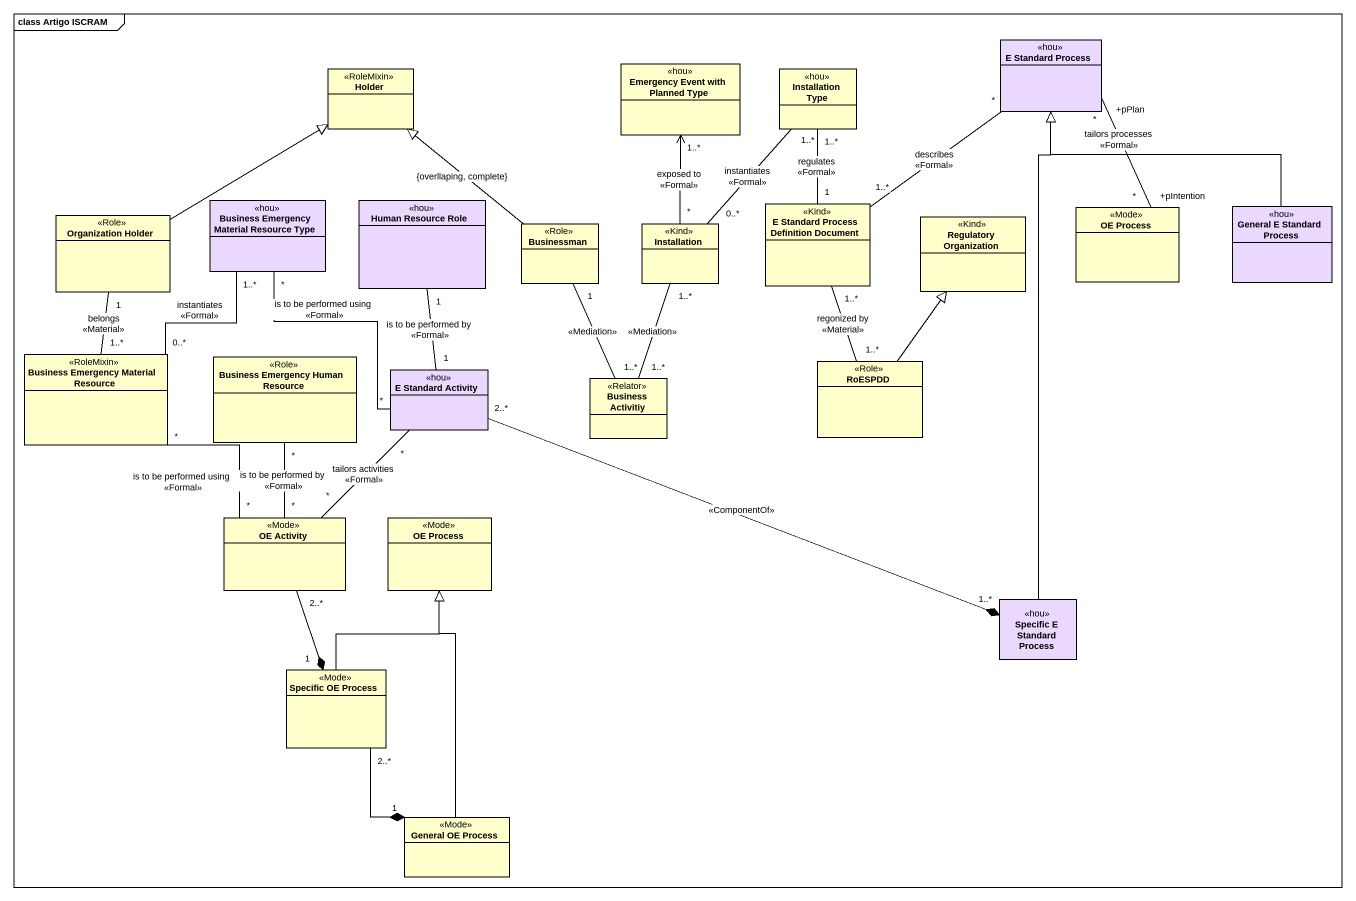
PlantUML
@startuml
mainframe class Artigo ISCRAM
hide circle
hide empty members
class "E Standard Process" as E_Standard_Process <<hou>> #EBD8FF
class Holder <<RoleMixin>>
class "Emergency Event with Planned Type" as Emergency_Event_with <<hou>>
class "Installation Type" as Installation_Type <<hou>>
class "Organization Holder" as Organization_Holder <<Role>>
class "Business Emergency Material Resource Type" as Business_Emergency_Material <<hou>> #EBD8FF
class "Human Resource Role" as Human_Resource_Role <<hou>> #EBD8FF
class Businessman <<Role>>
class Installation <<Kind>>
class "E Standard Process Definition Document" as E_Standard_Process_2 <<Kind>>
class "Regulatory Organization" as Regulatory_Organization <<Kind>>
class "OE Process" as OE_Process <<Mode>>
class "General E Standard Process" as General_E_Standard_Process <<hou>> #EBD8FF
class "Business Emergency Material Resource" as Business_Emergency_Material_2 <<RoleMixin>>
class "Business Emergency Human Resource" as Business_Emergency_Human <<Role>>
class "E Standard Activity" as E_Standard_Activity <<hou>> #EBD8FF
class "Business Activitiy" as Business_Activitiy <<Relator>>
class RoESPDD <<Role>>
class "OE Activity" as OE_Activity <<Mode>>
class "OE Process" as OE_Process_2 <<Mode>>
class "Specific E Standard Process" as Specific_E_Standard_Process <<hou>> #EBD8FF
class "Specific OE Process" as Specific_OE_Process <<Mode>>
class "General OE Process" as General_OE_Process <<Mode>>
Organization_Holder -up-|> Holder
Businessman -up-|> Holder : {overllaping, complete}
Installation "*" -up-> "1..*" Emergency_Event_with : exposed to\n<<Formal>>
Installation "0..*" -up- "1..*" Installation_Type : instantiates\n<<Formal>>
E_Standard_Process_2 "1..*" -up- "*" E_Standard_Process : describes\n<<Formal>>
E_Standard_Process_2 "1" -up- "1..*" Installation_Type : regulates\n<<Formal>>
OE_Process "+pIntention\n*" -up- "+pPlan\n*" E_Standard_Process : tailors processes\n<<Formal>>
General_E_Standard_Process -up-|> E_Standard_Process
Business_Emergency_Material_2 "1..*" -up- "1" Organization_Holder : belongs\n<<Material>>
Business_Emergency_Material_2 "0..*" -up- "1..*" Business_Emergency_Material : instantiates\n<<Formal>>
E_Standard_Activity "*" -up- "*" Business_Emergency_Material : is to be performed using\n<<Formal>>
E_Standard_Activity "1" -up- "1" Human_Resource_Role : is to be performed by\n<<Formal>>
Business_Activitiy "1..*" -up- "1" Businessman : <<Mediation>>
Business_Activitiy "1..*" -up- "1..*" Installation : <<Mediation>>
RoESPDD "1..*" -up- "1..*" E_Standard_Process_2 : regonized by\n<<Material>>
RoESPDD -up-|> Regulatory_Organization
OE_Activity "*" -up- "*" Business_Emergency_Material_2 : is to be performed using\n<<Formal>>
OE_Activity "*" -up- "*" Business_Emergency_Human : is to be performed by\n<<Formal>>
OE_Activity "*" -up- "*" E_Standard_Activity : tailors activities\n<<Formal>>
Specific_E_Standard_Process -up-|> E_Standard_Process
Specific_E_Standard_Process "1..*" *-left- "2..*" E_Standard_Activity : <<ComponentOf>>
Specific_OE_Process "1" *-up- "2..*" OE_Activity
Specific_OE_Process -up-|> OE_Process_2
General_OE_Process -up-|> OE_Process_2
General_OE_Process "1" *-up- "2..*" Specific_OE_Process
@enduml
